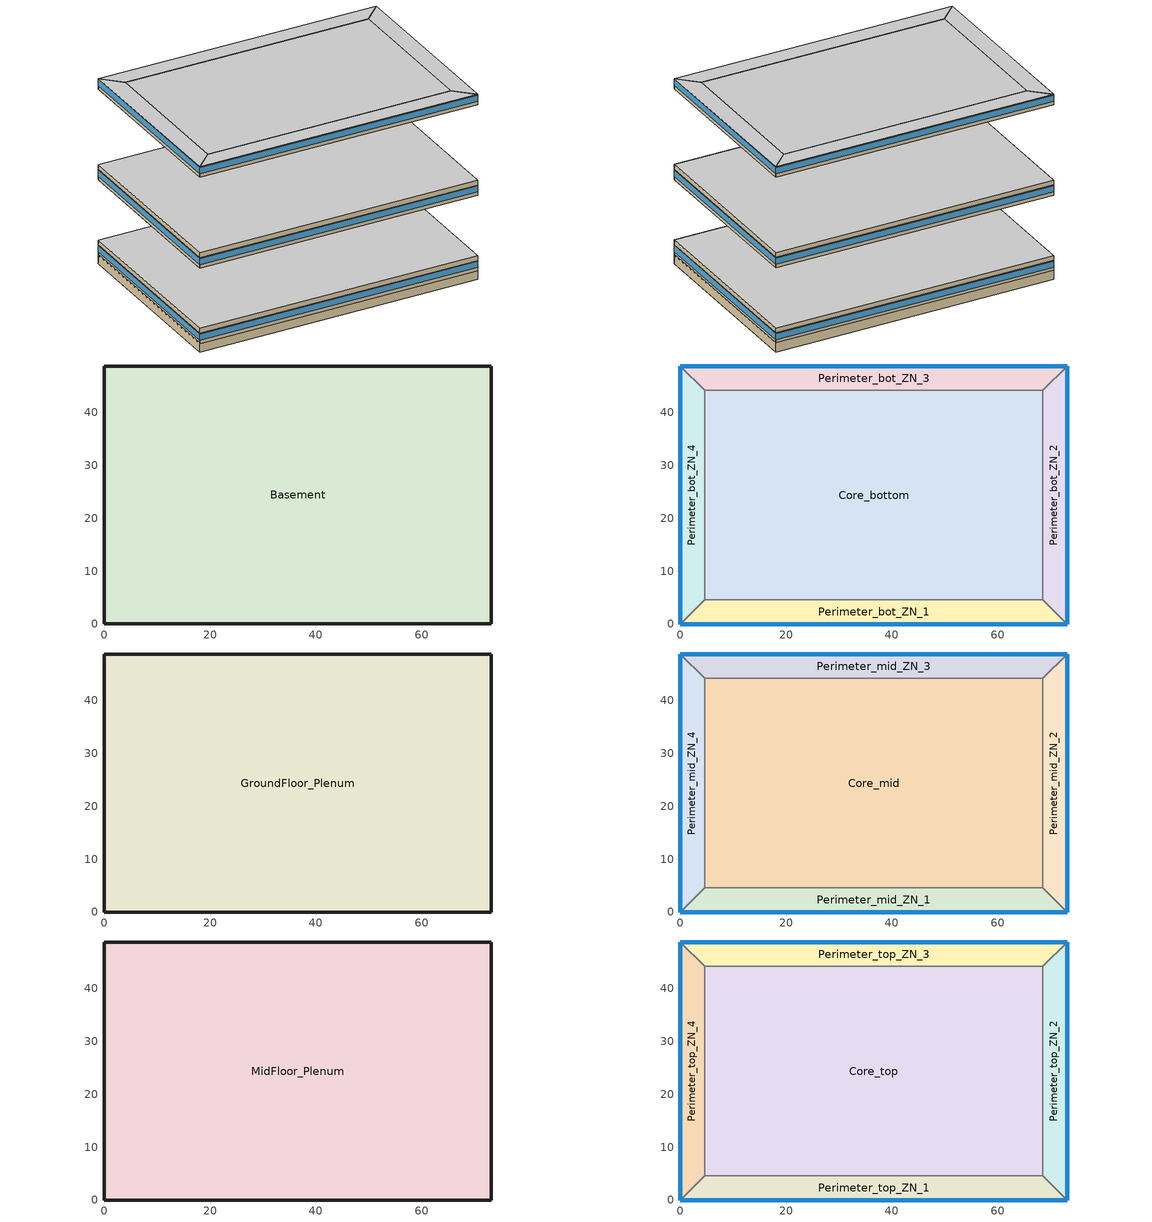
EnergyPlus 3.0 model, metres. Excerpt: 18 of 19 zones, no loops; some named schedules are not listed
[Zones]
Basement
 floor ground (ASHRAE 90.1-2004_Sec 5.5-5_Unheated_Ext-slab): 73.11,48.78 73.11,0.04 0,0.04 0,48.78 z-2.24
 wall ground (ASHRAE 90.1-2004_Sec 5.5-5_Unheated_Ext-slab): 73.11,48.78 0,48.78 0,0.04 73.11,0.04 73.11,48.78 z-2.24:0.2
Core_bottom
 floor to Basement (INT-FLOOR-TOPSIDE): 68.53,44.16 68.53,4.57 4.57,4.57 4.57,44.16 z0
 wall to Perimeter_bot_ZN_1 (Standard_Int-Wall): 4.57,4.57 68.53,4.57 z0:2.74
 wall to Perimeter_bot_ZN_4 (Standard_Int-Wall): 4.57,44.16 4.57,4.57 z0:2.74
 wall to Perimeter_bot_ZN_3 (Standard_Int-Wall): 68.53,44.16 4.57,44.16 z0:2.74
 wall to Perimeter_bot_ZN_2 (Standard_Int-Wall): 68.53,4.57 68.53,44.16 z0:2.74
Perimeter_bot_ZN_3
 floor to Basement (INT-FLOOR-TOPSIDE): 4.57,44.16 0,48.74 73.11,48.74 68.53,44.16 z0
 wall outside (Steel-Framed_R-13_Ext-wall): 73.11,48.74 0,48.74 z0:2.74
 wall to Perimeter_bot_ZN_4 (Standard_Int-Wall): 0,48.74 4.57,44.16 z0:2.74
 wall to Perimeter_bot_ZN_2 (Standard_Int-Wall): 68.53,44.16 73.11,48.74 z0:2.74
 window (std_window_UValue_3.237_SHGC_0.25_VT_0.318_north): 73.11,48.74 0,48.74 z0.91:2.5
Perimeter_bot_ZN_2
 floor to Basement (INT-FLOOR-TOPSIDE): 68.53,44.16 73.11,48.74 73.11,0 68.53,4.57 z0
 wall outside (Steel-Framed_R-13_Ext-wall): 73.11,0 73.11,48.74 z0:2.74
 wall to Perimeter_bot_ZN_1 (Standard_Int-Wall): 68.53,4.57 73.11,0 z0:2.74
 window (std_window_UValue_3.237_SHGC_0.25_VT_0.318_east): 73.11,0 73.11,48.74 z0.91:2.5
Perimeter_bot_ZN_1
 floor to Basement (INT-FLOOR-TOPSIDE): 68.53,4.57 73.11,0 0,0 4.57,4.57 z0
 wall outside (Steel-Framed_R-13_Ext-wall): 0,0 73.11,0 z0:2.74
 wall to Perimeter_bot_ZN_4 (Standard_Int-Wall): 4.57,4.57 0,0 z0:2.74
 window (std_window_UValue_3.237_SHGC_0.25_VT_0.318): 0,0 73.11,0 z0.91:2.5
Perimeter_bot_ZN_4
 floor to Basement (INT-FLOOR-TOPSIDE): 4.57,4.57 0,0 0,48.74 4.57,44.16 z0
 wall outside (Steel-Framed_R-13_Ext-wall): 0,48.74 0,0 z0:2.74
 window (std_window_UValue_3.237_SHGC_0.25_VT_0.318_west): 0,48.74 0,0 z0.91:2.5
GroundFloor_Plenum
 floor to Core_bottom (DropCeiling): 68.53,4.57 4.57,4.57 4.57,44.16 68.53,44.16 z2.74
 floor to Perimeter_bot_ZN_1 (DropCeiling): 4.57,4.57 68.53,4.57 73.11,0 0,0 z2.74
 floor to Perimeter_bot_ZN_2 (DropCeiling): 73.11,48.74 73.11,0 68.53,4.57 68.53,44.16 z2.74
 floor to Perimeter_bot_ZN_3 (DropCeiling): 68.53,44.16 4.57,44.16 0,48.74 73.11,48.74 z2.74
 floor to Perimeter_bot_ZN_4 (DropCeiling): 4.57,44.16 4.57,4.57 0,0 0,48.74 z2.74
 wall outside (Steel-Framed_R-13_Ext-wall): 0,48.74 0,0 73.11,0 73.11,48.74 0,48.74 z2.74:3.96
 ceiling adiabatic (INT-FLOOR-UNDERSIDE): 73.11,0 73.11,48.74 0,48.74 0,0 z3.96
Core_mid
 floor adiabatic (INT-FLOOR-TOPSIDE): 68.53,44.16 68.53,4.57 4.57,4.57 4.57,44.16 z19.82
 wall to Perimeter_mid_ZN_1 (Standard_Int-Wall): 4.57,4.57 68.53,4.57 z19.82:22.56
 wall to Perimeter_mid_ZN_4 (Standard_Int-Wall): 4.57,44.16 4.57,4.57 z19.82:22.56
 wall to Perimeter_mid_ZN_3 (Standard_Int-Wall): 68.53,44.16 4.57,44.16 z19.82:22.56
 wall to Perimeter_mid_ZN_2 (Standard_Int-Wall): 68.53,4.57 68.53,44.16 z19.82:22.56
Perimeter_mid_ZN_3
 floor adiabatic (INT-FLOOR-TOPSIDE): 4.57,44.16 0,48.74 73.11,48.74 68.53,44.16 z19.82
 wall outside (Steel-Framed_R-13_Ext-wall): 73.11,48.74 0,48.74 z19.82:22.56
 wall to Perimeter_mid_ZN_4 (Standard_Int-Wall): 0,48.74 4.57,44.16 z19.82:22.56
 wall to Perimeter_mid_ZN_2 (Standard_Int-Wall): 68.53,44.16 73.11,48.74 z19.82:22.56
 window (std_window_UValue_3.237_SHGC_0.25_VT_0.318_north): 73.11,48.74 0,48.74 z20.73:22.32
Perimeter_mid_ZN_2
 floor adiabatic (INT-FLOOR-TOPSIDE): 68.53,44.16 73.11,48.74 73.11,0 68.53,4.57 z19.82
 wall outside (Steel-Framed_R-13_Ext-wall): 73.11,0 73.11,48.74 z19.82:22.56
 wall to Perimeter_mid_ZN_1 (Standard_Int-Wall): 68.53,4.57 73.11,0 z19.82:22.56
 window (std_window_UValue_3.237_SHGC_0.25_VT_0.318_east): 73.11,0 73.11,48.74 z20.73:22.32
Perimeter_mid_ZN_1
 floor adiabatic (INT-FLOOR-TOPSIDE): 68.53,4.57 73.11,0 0,0 4.57,4.57 z19.82
 wall outside (Steel-Framed_R-13_Ext-wall): 0,0 73.11,0 z19.82:22.56
 wall to Perimeter_mid_ZN_4 (Standard_Int-Wall): 4.57,4.57 0,0 z19.82:22.56
 window (std_window_UValue_3.237_SHGC_0.25_VT_0.318): 0,0 73.11,0 z20.73:22.32
Perimeter_mid_ZN_4
 floor adiabatic (INT-FLOOR-TOPSIDE): 4.57,4.57 0,0 0,48.74 4.57,44.16 z19.82
 wall outside (Steel-Framed_R-13_Ext-wall): 0,48.74 0,0 z19.82:22.56
 window (std_window_UValue_3.237_SHGC_0.25_VT_0.318_west): 0,48.74 0,0 z20.73:22.32
MidFloor_Plenum
 floor to Perimeter_mid_ZN_1 (DropCeiling): 73.11,0 0,0 4.57,4.57 68.53,4.57 z22.56
 floor to Perimeter_mid_ZN_4 (DropCeiling): 0,0 0,48.74 4.57,44.16 4.57,4.57 z22.56
 floor to Perimeter_mid_ZN_2 (DropCeiling): 73.11,0 68.53,4.57 68.53,44.16 73.11,48.74 z22.56
 floor to Perimeter_mid_ZN_3 (DropCeiling): 0,48.74 73.11,48.74 68.53,44.16 4.57,44.16 z22.56
 floor to Core_mid (DropCeiling): 68.53,4.57 4.57,4.57 4.57,44.16 68.53,44.16 z22.56
 wall outside (Steel-Framed_R-13_Ext-wall): 73.11,48.74 0,48.74 0,0 73.11,0 73.11,48.74 z22.56:23.78
 ceiling adiabatic (INT-FLOOR-UNDERSIDE): 73.11,48.74 0,48.74 0,0 73.11,0 z23.78
Core_top
 floor adiabatic (INT-FLOOR-TOPSIDE): 68.53,44.16 68.53,4.57 4.57,4.57 4.57,44.16 z43.6
 wall to Perimeter_top_ZN_1 (Standard_Int-Wall): 4.57,4.57 68.53,4.57 z43.6:46.34
 wall to Perimeter_top_ZN_4 (Standard_Int-Wall): 4.57,44.16 4.57,4.57 z43.6:46.34
 wall to Perimeter_top_ZN_3 (Standard_Int-Wall): 68.53,44.16 4.57,44.16 z43.6:46.34
 wall to Perimeter_top_ZN_2 (Standard_Int-Wall): 68.53,4.57 68.53,44.16 z43.6:46.34
 ceiling to TopFloor_Plenum (DropCeiling): 4.57,44.16 4.57,4.57 68.53,4.57 68.53,44.16 z46.34
Perimeter_top_ZN_3
 floor adiabatic (INT-FLOOR-TOPSIDE): 4.57,44.16 0,48.74 73.11,48.74 68.53,44.16 z43.6
 wall outside (Steel-Framed_R-13_Ext-wall): 73.11,48.74 0,48.74 z43.6:46.34
 wall to Perimeter_top_ZN_4 (Standard_Int-Wall): 0,48.74 4.57,44.16 z43.6:46.34
 wall to Perimeter_top_ZN_2 (Standard_Int-Wall): 68.53,44.16 73.11,48.74 z43.6:46.34
 window (std_window_UValue_3.237_SHGC_0.25_VT_0.318_north): 73.11,48.74 0,48.74 z44.51:46.1
 ceiling to TopFloor_Plenum (DropCeiling): 68.53,44.16 73.11,48.74 0,48.74 4.57,44.16 z46.34
Perimeter_top_ZN_2
 floor adiabatic (INT-FLOOR-TOPSIDE): 68.53,44.16 73.11,48.74 73.11,0 68.53,4.57 z43.6
 wall outside (Steel-Framed_R-13_Ext-wall): 73.11,0 73.11,48.74 z43.6:46.34
 wall to Perimeter_top_ZN_1 (Standard_Int-Wall): 68.53,4.57 73.11,0 z43.6:46.34
 window (std_window_UValue_3.237_SHGC_0.25_VT_0.318_east): 73.11,0 73.11,48.74 z44.51:46.1
 ceiling to TopFloor_Plenum (DropCeiling): 68.53,4.57 73.11,0 73.11,48.74 68.53,44.16 z46.34
Perimeter_top_ZN_1
 floor adiabatic (INT-FLOOR-TOPSIDE): 68.53,4.57 73.11,0 0,0 4.57,4.57 z43.6
 wall outside (Steel-Framed_R-13_Ext-wall): 0,0 73.11,0 z43.6:46.34
 wall to Perimeter_top_ZN_4 (Standard_Int-Wall): 4.57,4.57 0,0 z43.6:46.34
 window (std_window_UValue_3.237_SHGC_0.25_VT_0.318): 0,0 73.11,0 z44.51:46.1
 ceiling to TopFloor_Plenum (DropCeiling): 4.57,4.57 0,0 73.11,0 68.53,4.57 z46.34
Perimeter_top_ZN_4
 floor adiabatic (INT-FLOOR-TOPSIDE): 4.57,4.57 0,0 0,48.74 4.57,44.16 z43.6
 wall outside (Steel-Framed_R-13_Ext-wall): 0,48.74 0,0 z43.6:46.34
 window (std_window_UValue_3.237_SHGC_0.25_VT_0.318_west): 0,48.74 0,0 z44.51:46.1
 ceiling to TopFloor_Plenum (DropCeiling): 4.57,44.16 0,48.74 0,0 4.57,4.57 z46.34
[Building]
Benchmark Large Office New V1.0_3.0: North Axis=0; Terrain=City; Loads Convergence Tolerance Value=0.04; Temperature Convergence Tolerance Value=0.2; Solar Distribution=FullInteriorAndExterior; Maximum Number of Warmup Days=25
[Site:Location]
LAS_VEGAS_NV_USA TMY2-23169: Latitude {deg}=36.08; Longitude {deg}=-115.17; Time Zone {hr}=-8; Elevation {m}=664
[Site:GroundTemperature:BuildingSurface]
19.75, 19.79, 19.8, 19.83, 19.86, 19.86, 19.81, 19.8, 19.83, 19.86, 19.87, 19.84
[Site:WaterMainsTemperature]
Calculation Method=CORRELATION; Annual Average Outdoor Air Temperature {C}=19.48; Maximum Difference In Monthly Average Outdoor Air Temperatures {deltaC}=25.6
[SizingPeriod:DesignDay] Barometric Pressure {Pa}=93598; Rain Indicator=0; Snow Indicator=0; Day of Month=21; Daylight Saving Time Indicator=0; Humidity Indicating Type=WetBulb
Name | Maximum Dry-Bulb Temperature {C} | Daily Temperature Range {deltaC} | Humidity Indicating Conditions at Maximum Dry-Bulb | Wind Speed {m/s} | Wind Direction {deg} | Sky Clearness | Month | Day Type
LAS_VEGAS Ann Htg 99.6% Condns DB | -1.7 | 0 | -1.7 | 3.1 | 240 | 0 | 1 | WinterDesignDay
LAS_VEGAS Ann Clg .4% Condns DB=>MWB | 42.4 | 13.6 | 19.4 | 5.3 | 230 | 1 | 7 | SummerDesignDay
[WindowMaterial:Glazing]
Theoretical Glass [68]: Optical Data Type=SpectralAverage; Thickness=0.003; Solar Transmittance at Normal Incidence=0.2442; Front Side Solar Reflectance at Normal Incidence=0.7058; Back Side Solar Reflectance at Normal Incidence=0.7058; Visible Transmittance at Normal Incidence=0.3192; Front Side Visible Reflectance at Normal Incidence=0.6308; Back Side Visible Reflectance at Normal Incidence=0.6308; Infrared Transmittance at Normal Incidence=0; Front Side Infrared Hemispherical Emissivity=0.9; Back Side Infrared Hemispherical Emissivity=0.9; Conductivity=0.0199; Dirt Correction Factor for Solar and Visible Transmittance=1; Solar Diffusing=No
[Material] Thermal Absorptance=0.9
Name | Roughness | Thickness | Conductivity | Density | Specific Heat | Solar Absorptance | Visible Absorptance | Thickness {m} | Conductivity {W/m-K} | Density {kg/m3} | Specific Heat {J/kg-K}
GP01 1/2 GYPSUM | Smooth | 0.0127 | 0.16 | 800 | 1090 | 0.7 | 0.5
Wall Insulation [1] | MediumRough | 0.0373 | 0.045 | 265 | 836.8 | 0.7 | 0.7
1/2IN Gypsum | Smooth | 0.0127 | 0.16 | 784.9 | 830 | 0.92 | 0.92
MAT-CC05 8 HW CONCRETE | Rough | 0.2032 | 1.311 | 2240 | 836.8 | 0.7 | 0.7
Std Wood 6inch | MediumSmooth |  |  |  |  | 0.7 | 0.7 | 0.15 | 0.12 | 540 | 1210
Std AC02 | MediumSmooth |  |  |  |  | 0.7 | 0.2 | 0.0127 | 0.057 | 288 | 1339
Std MAT-CC05 4  MW CONCRETE | Rough |  |  |  |  | 0.7 | 0.2 | 0.1 | 0.858 | 1968 | 836.8
[Material:NoMass] Thermal Absorptance=0.9; Solar Absorptance=0.7
Name | Roughness | Thermal Resistance {(m2-K)/W} | Visible Absorptance | Thermal Resistance {m2-K/W}
MAT-SHEATH | Rough | 0.3626 | 0.7
CP02 CARPET PAD | VeryRough | 0.2165 | 0.8
Std CP02 CARPET PAD | VeryRough |  | 0.8 | 0.21648
[Construction]
InteriorFurnishings: Std Wood 6inch
INT-FLOOR-TOPSIDE: Std MAT-CC05 4  MW CONCRETE, Std CP02 CARPET PAD
INT-FLOOR-UNDERSIDE: Std CP02 CARPET PAD, Std MAT-CC05 4  MW CONCRETE
DropCeiling: Std AC02
std_window_UValue_3.237_SHGC_0.25_VT_0.318; std_window_UValue_3.237_SHGC_0.25_VT_0.318_east; std_window_UValue_3.237_SHGC_0.25_VT_0.318_north; std_window_UValue_3.237_SHGC_0.25_VT_0.318_west: Theoretical Glass [68]
Standard_Int-Wall: GP01 1/2 GYPSUM, GP01 1/2 GYPSUM
Steel-Framed_R-13_Ext-wall: MAT-SHEATH, Wall Insulation [1], 1/2IN Gypsum
ASHRAE 90.1-2004_Sec 5.5-5_Unheated_Ext-slab: MAT-CC05 8 HW CONCRETE, CP02 CARPET PAD
[ComponentCost:LineItem] Line Item Type=Construction
Name | Item | Cost per Area {$/m2} | Cost per Area
Interior Furnishings | InteriorFurnishings | 1
Interior Floor | INT-FLOOR-UNDERSIDE | 15
Interior Floor Slab | INT-FLOOR-SLAB | 35
Drop Ceiling | DropCeiling | 10
Sloped Metal Roof | Sloped_Metal_Roof | 1
Gable Wall | Gable_Wall | 1
Air Wall | AIR-WALL | 1
Swinging Door Conditioned | Std Swinging Door_con | 1
Swinging Door Semi-conditioned | Std Swinging Door_semi | 1
Overhead Door | Std Overhead Door | 1
south:std_window_UValue_3.237_SHGC_0.25_VT_0.318 | std_window_UValue_3.237_SHGC_0.25_VT_0.318 |  | 243.623
east:std_window_UValue_3.237_SHGC_0.25_VT_0.318_east | std_window_UValue_3.237_SHGC_0.25_VT_0.318_east |  | 243.623
north:std_window_UValue_3.237_SHGC_0.25_VT_0.318_north | std_window_UValue_3.237_SHGC_0.25_VT_0.318_north |  | 243.623
west:std_window_UValue_3.237_SHGC_0.25_VT_0.318_west | std_window_UValue_3.237_SHGC_0.25_VT_0.318_west |  | 243.623
[Zone] Type=1; Ceiling Height=-9999
Name | Multiplier | Volume | Part of Total Floor Area
Basement | 1 | 8690.42 | Yes
Core_bottom; Core_top | 1 | 6948.69 | Yes
Core_mid | 10 | 6948.69 | Yes
Perimeter_bot_ZN_3; Perimeter_top_ZN_3 | 1 | 860.0048 | Yes
Perimeter_bot_ZN_2; Perimeter_bot_ZN_4; Perimeter_top_ZN_2; Perimeter_top_ZN_4 | 1 | 554.2198 | Yes
Perimeter_bot_ZN_1; Perimeter_top_ZN_1 | 1 | 860.0236 | Yes
Perimeter_mid_ZN_3 | 10 | 860.0048 | Yes
Perimeter_mid_ZN_2; Perimeter_mid_ZN_4 | 10 | 554.2198 | Yes
Perimeter_mid_ZN_1 | 10 | 860.0236 | Yes
GroundFloor_Plenum | 1 | 4344.14 | No
MidFloor_Plenum | 10 | 4344.14 | No
[InternalMass] Construction=InteriorFurnishings
Name | Zone | Surface Area
Basement_InternalMass_1 | Basement | 7126.21
Core_bottom_InternalMass_1 | Core_bottom | 5064.65
Core_mid_InternalMass_1 | Core_mid | 5064.65
Core_top_InternalMass_1 | Core_top | 5064.65
Perimeter_bot_ZN_3_InternalMass_1 | Perimeter_bot_ZN_3 | 626.8257
Perimeter_bot_ZN_2_InternalMass_1 | Perimeter_bot_ZN_2 | 403.9503
Perimeter_bot_ZN_1_InternalMass_1 | Perimeter_bot_ZN_1 | 626.8394
Perimeter_bot_ZN_4_InternalMass_1 | Perimeter_bot_ZN_4 | 403.9503
Perimeter_mid_ZN_3_InternalMass_1 | Perimeter_mid_ZN_3 | 626.8257
Perimeter_mid_ZN_2_InternalMass_1 | Perimeter_mid_ZN_2 | 403.9503
Perimeter_mid_ZN_1_InternalMass_1 | Perimeter_mid_ZN_1 | 626.8394
Perimeter_mid_ZN_4_InternalMass_1 | Perimeter_mid_ZN_4 | 403.9503
Perimeter_top_ZN_3_InternalMass_1 | Perimeter_top_ZN_3 | 626.8257
Perimeter_top_ZN_2_InternalMass_1 | Perimeter_top_ZN_2 | 403.9503
Perimeter_top_ZN_1_InternalMass_1 | Perimeter_top_ZN_1 | 626.8394
Perimeter_top_ZN_4_InternalMass_1 | Perimeter_top_ZN_4 | 403.9503
[People] Schedule=BLDG_OCC_SCH; Number of People Calculation Method=People; Fraction Radiant=0.3; User Specified Sensible Fraction=AUTOCALCULATE; Activity Level Schedule=ACTIVITY_SCH; Enable ASHRAE 55 Comfort Warnings=No; MRT Calculation=ZoneAveraged; Work Efficiency Schedule=WORK_EFF_SCH; Clothing Schedule=CLOTHING_SCH; Air Velocity Schedule=AIR_VELO_SCH; Thermal Comfort Report=FANGER
Name | Zone | Number of People
Basement | Basement | 95.8476
Core_bottom | Core_bottom | 136.239
Core_mid | Core_mid | 136.239
Core_top | Core_top | 136.239
Perimeter_bot_ZN_3 | Perimeter_bot_ZN_3 | 16.8616
Perimeter_bot_ZN_2 | Perimeter_bot_ZN_2 | 10.8663
Perimeter_bot_ZN_1 | Perimeter_bot_ZN_1 | 16.862
Perimeter_bot_ZN_4 | Perimeter_bot_ZN_4 | 10.8663
Perimeter_mid_ZN_3 | Perimeter_mid_ZN_3 | 16.8616
Perimeter_mid_ZN_2 | Perimeter_mid_ZN_2 | 10.8663
Perimeter_mid_ZN_1 | Perimeter_mid_ZN_1 | 16.862
Perimeter_mid_ZN_4 | Perimeter_mid_ZN_4 | 10.8663
Perimeter_top_ZN_3 | Perimeter_top_ZN_3 | 16.8616
Perimeter_top_ZN_2 | Perimeter_top_ZN_2 | 10.8663
Perimeter_top_ZN_1 | Perimeter_top_ZN_1 | 16.862
Perimeter_top_ZN_4 | Perimeter_top_ZN_4 | 10.8663
[Lights] Schedule=BLDG_LIGHT_SCH; Design Level Calculation Method=LightingLevel; Return Air Fraction=0; Fraction Radiant=0.7; Fraction Visible=0.2; Fraction Replaceable=1; Return Air Fraction is Calculated from Plenum Temperature=No
Name | Zone | Design Level {W}
Basement_Lights | Basement | 38339
Core_bottom_Lights | Core_bottom | 27247.8
Core_mid_Lights | Core_mid | 27247.8
Core_top_Lights | Core_top | 27247.8
Perimeter_bot_ZN_3_Lights | Perimeter_bot_ZN_3 | 3372.32
Perimeter_bot_ZN_2_Lights | Perimeter_bot_ZN_2 | 2173.25
Perimeter_bot_ZN_1_Lights | Perimeter_bot_ZN_1 | 3372.4
Perimeter_bot_ZN_4_Lights | Perimeter_bot_ZN_4 | 2173.25
Perimeter_mid_ZN_3_Lights | Perimeter_mid_ZN_3 | 3372.32
Perimeter_mid_ZN_2_Lights | Perimeter_mid_ZN_2 | 2173.25
Perimeter_mid_ZN_1_Lights | Perimeter_mid_ZN_1 | 3372.4
Perimeter_mid_ZN_4_Lights | Perimeter_mid_ZN_4 | 2173.25
Perimeter_top_ZN_3_Lights | Perimeter_top_ZN_3 | 3372.32
Perimeter_top_ZN_2_Lights | Perimeter_top_ZN_2 | 2173.25
Perimeter_top_ZN_1_Lights | Perimeter_top_ZN_1 | 3372.4
Perimeter_top_ZN_4_Lights | Perimeter_top_ZN_4 | 2173.25
[ElectricEquipment] Schedule=BLDG_EQUIP_SCH; Design Level Calculation Method=EquipmentLevel; Fraction Latent=0; Fraction Radiant=0.5; Fraction Lost=0
Name | Zone | Design Level {W}
Basement_PlugMisc_Equip | Basement | 28754.3
Core_bottom_PlugMisc_Equip | Core_bottom | 20435.8
Core_mid_PlugMisc_Equip | Core_mid | 20435.8
Core_top_PlugMisc_Equip | Core_top | 20435.8
Perimeter_bot_ZN_3_PlugMisc_Equip | Perimeter_bot_ZN_3 | 2529.24
Perimeter_bot_ZN_2_PlugMisc_Equip | Perimeter_bot_ZN_2 | 1629.94
Perimeter_bot_ZN_1_PlugMisc_Equip | Perimeter_bot_ZN_1 | 2529.3
Perimeter_bot_ZN_4_PlugMisc_Equip | Perimeter_bot_ZN_4 | 1629.94
Perimeter_mid_ZN_3_PlugMisc_Equip | Perimeter_mid_ZN_3 | 2529.24
Perimeter_mid_ZN_2_PlugMisc_Equip | Perimeter_mid_ZN_2 | 1629.94
Perimeter_mid_ZN_1_PlugMisc_Equip | Perimeter_mid_ZN_1 | 2529.3
Perimeter_mid_ZN_4_PlugMisc_Equip | Perimeter_mid_ZN_4 | 1629.94
Perimeter_top_ZN_3_PlugMisc_Equip | Perimeter_top_ZN_3 | 2529.24
Perimeter_top_ZN_2_PlugMisc_Equip | Perimeter_top_ZN_2 | 1629.94
Perimeter_top_ZN_1_PlugMisc_Equip | Perimeter_top_ZN_1 | 2529.3
Perimeter_top_ZN_4_PlugMisc_Equip | Perimeter_top_ZN_4 | 1629.94
[ZoneInfiltration] Design Volume Flow Rate Calculation Method=Flow/Zone; Constant Term Coefficient=1; Temperature Term Coefficient=0; Velocity Term Coefficient=0; Velocity Squared Term Coefficient=0
Name | Zone | Schedule | Design Flow Rate {m3/s}
Core_top_Infiltration | Core_top | INFIL_QUARTER_ON_SCH | 0.7721
Perimeter_bot_ZN_3_Infiltration | Perimeter_bot_ZN_3 | INFIL_QUARTER_ON_SCH | 0.0597
Perimeter_bot_ZN_2_Infiltration | Perimeter_bot_ZN_2 | INFIL_QUARTER_ON_SCH | 0.04
Perimeter_bot_ZN_1_Infiltration | Perimeter_bot_ZN_1 | INFIL_QUARTER_ON_SCH | 0.0597
Perimeter_bot_ZN_4_Infiltration | Perimeter_bot_ZN_4 | INFIL_QUARTER_ON_SCH | 0.04
Perimeter_mid_ZN_3_Infiltration | Perimeter_mid_ZN_3 | INFIL_QUARTER_ON_SCH | 0.0597
Perimeter_mid_ZN_2_Infiltration | Perimeter_mid_ZN_2 | INFIL_QUARTER_ON_SCH | 0.04
Perimeter_mid_ZN_1_Infiltration | Perimeter_mid_ZN_1 | INFIL_QUARTER_ON_SCH | 0.0597
Perimeter_mid_ZN_4_Infiltration | Perimeter_mid_ZN_4 | INFIL_QUARTER_ON_SCH | 0.04
Perimeter_top_ZN_3_Infiltration | Perimeter_top_ZN_3 | INFIL_QUARTER_ON_SCH | 0.1553
Perimeter_top_ZN_2_Infiltration | Perimeter_top_ZN_2 | INFIL_QUARTER_ON_SCH | 0.1016
Perimeter_top_ZN_1_Infiltration | Perimeter_top_ZN_1 | INFIL_QUARTER_ON_SCH | 0.1553
Perimeter_top_ZN_4_Infiltration | Perimeter_top_ZN_4 | INFIL_QUARTER_ON_SCH | 0.1016
GroundFloor_Plenum_Infiltration | GroundFloor_Plenum | ALWAYS_ON | 0.0845
MidFloor_Plenum_Infiltration | MidFloor_Plenum | ALWAYS_ON | 0.0845
[Exterior:Lights]
Exterior Facade Lighting: Schedule=ALWAYS_ON; Design Level=3997.5; Control Option=AstronomicalClock
